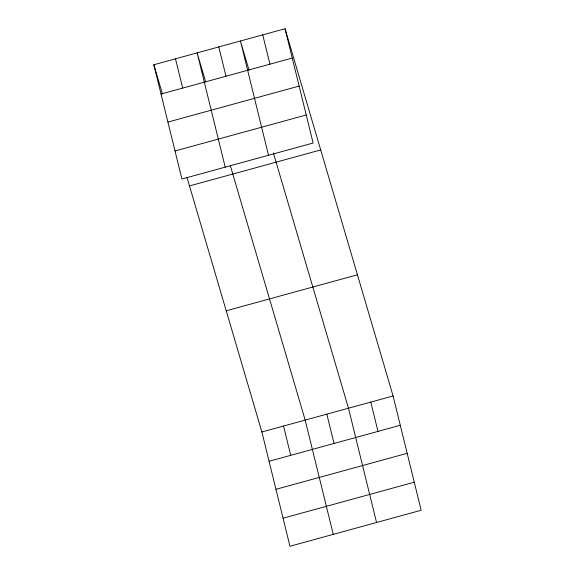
<?xml version="1.0" encoding="UTF-8"?>
<svg xmlns="http://www.w3.org/2000/svg" width="575" height="575" viewBox="0 0 575 575"><rect width="100%" height="100%" fill="white"/><g stroke="black" fill="none" stroke-linecap="round" stroke-linejoin="round"><path stroke-width="0.86" d="M285.049 28.75L313.116 143.024L181.908 179.019L153.841 64.745L285.049 28.75L393.092 395.981L421.159 510.255L289.951 546.25L261.884 431.976L187.033 177.574M161.036 94.041L292.244 58.046M167.922 122.08L299.129 86.085M175.023 150.973L306.223 114.978M189.491 185.933L320.699 149.938M226.234 310.787L357.434 274.793M261.884 431.976L393.092 395.981M269.078 461.272L400.286 425.277M275.971 489.311L407.179 453.316M283.065 518.204L414.273 482.209M249.04 70.243L240.436 40.99L268.503 155.264M273.384 152.979L348.486 408.221L376.553 522.495M205.742 82.117L197.139 52.864L225.206 167.138M230.331 165.693L305.181 420.095L333.256 534.369M153.841 64.745L162.445 93.998M370.789 402.098L377.983 431.394M262.739 34.867L269.934 64.163M326.83 414.158L334.032 443.454M218.787 46.927L225.982 76.223M283.533 426.039L290.727 455.328M175.49 58.808L182.685 88.097"/></g></svg>
